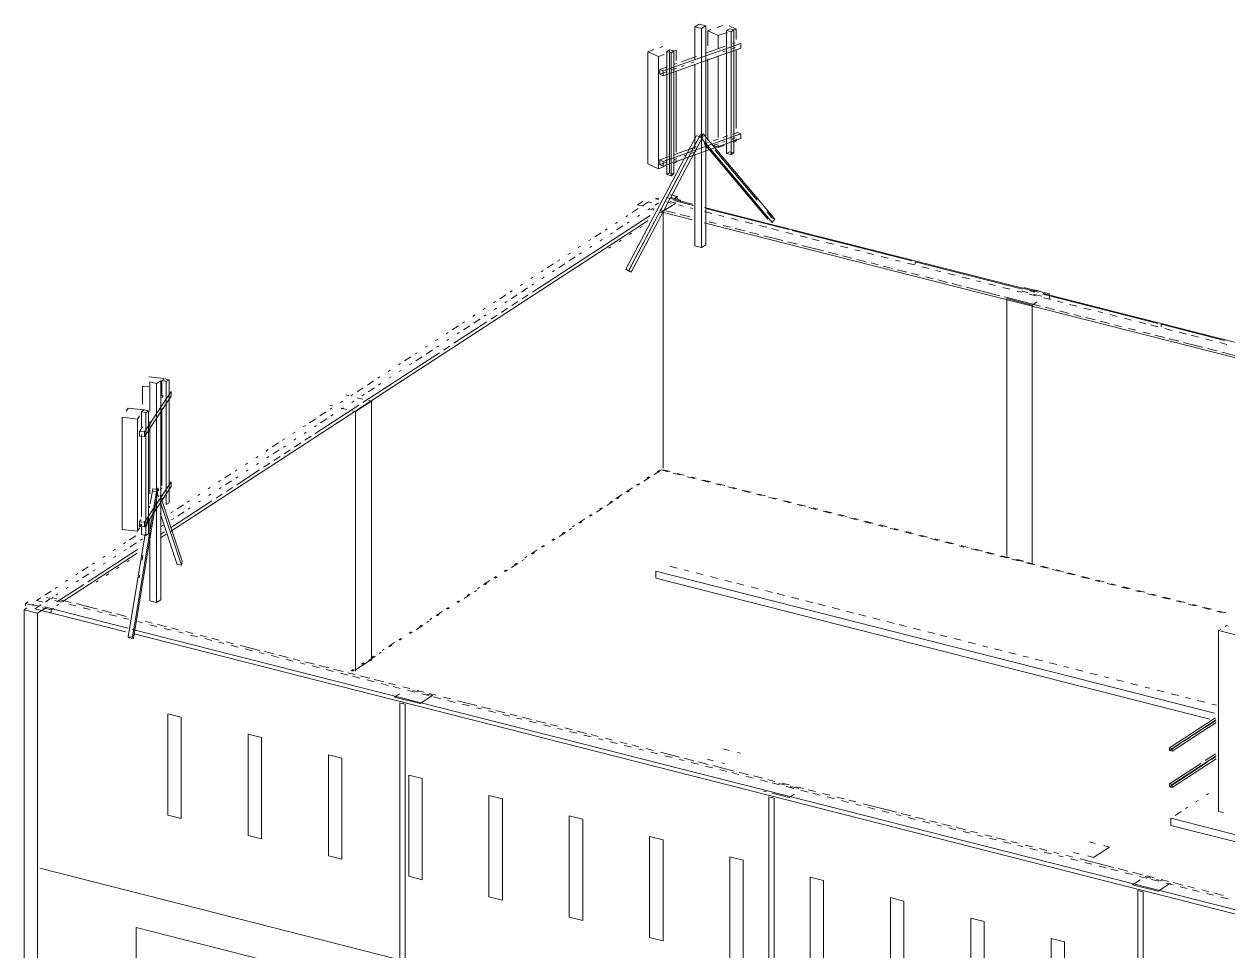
# Paper-space layout '02 Building 3D Model' of a CAD drawing. Header units: millimetres. Extents: x 5 to 415, y 7 to 290.
# Drawn here: x 178.76 to 227.09, y 195.49 to 232.68 of the extents above; entities that cross this region are included whole.
import ezdxf

# ---------------------------------------------------------------- set-up
doc = ezdxf.new("R2010")
doc.units = ezdxf.units.MM
doc.layers.add('MODEL_3D_VIEW', color=7, linetype='Continuous', lineweight=9)

# ---------------------------------------------------------------- blocks, each defined once
blk = doc.blocks.new('SHEET_02_BUILDING_3D')
at = {"layer": 'MODEL_3D_VIEW', "lineweight": 9}
for p, q in [((205.859, 232.676), (205.691, 232.567)), ((205.691, 232.567), (205.96, 232.498)), ((205.691, 232.567), (205.691, 231.268)), ((206.129, 232.608), (205.859, 232.676)), ((205.96, 232.498), (206.129, 232.608)), ((205.96, 223.708), (205.96, 232.498)), ((206.129, 223.817), (206.129, 232.608)), ((206.328, 232.454), (206.208, 232.412)), ((206.808, 232.623), (206.568, 232.539)), ((207.077, 232.488), (206.967, 232.417)), ((207.344, 232.471), (207.067, 232.601)), ((207.252, 232.444), (207.077, 232.488)), ((207.224, 232.428), (207.344, 232.471)), ((207.344, 232.062), (207.344, 232.471)), ((206.208, 232.412), (206.625, 232.217)), ((206.208, 231.799), (206.208, 232.412)), ((206.625, 232.217), (206.985, 232.344)), ((206.625, 232.217), (206.625, 231.706)), ((206.967, 232.417), (207.142, 232.372)), ((206.967, 232.417), (206.967, 227.485)), ((207.142, 232.372), (207.252, 232.444)), ((207.142, 227.44), (207.142, 232.372)), ((207.252, 227.511), (207.252, 232.444)), ((204.049, 231.65), (203.809, 231.566)), ((203.809, 231.566), (204.225, 231.37)), ((203.809, 227.069), (203.809, 231.566)), ((204.409, 231.777), (204.289, 231.735)), ((204.418, 230.794), (207.537, 231.894)), ((207.537, 231.706), (204.418, 230.606)), ((204.677, 231.642), (204.568, 231.57)), ((204.568, 231.57), (204.743, 231.526)), ((204.568, 231.57), (204.568, 226.638)), ((204.852, 231.597), (204.677, 231.642)), ((204.677, 226.71), (204.677, 231.642)), ((204.743, 231.526), (204.852, 231.597)), ((204.743, 226.594), (204.743, 231.526)), ((204.825, 231.582), (204.945, 231.624)), ((204.852, 226.665), (204.852, 231.597)), ((204.945, 231.215), (204.945, 231.624)), ((206.914, 231.786), (206.135, 231.511)), ((206.914, 231.597), (206.817, 231.563)), ((207.304, 231.923), (207.207, 231.889)), ((207.304, 231.735), (207.207, 231.7)), ((207.344, 228.485), (207.344, 231.653)), ((207.537, 231.894), (207.537, 231.706)), ((204.225, 231.37), (204.465, 231.455)), ((204.225, 231.37), (204.225, 226.873)), ((204.965, 231.098), (204.868, 231.064)), ((205.745, 231.373), (205.16, 231.167)), ((205.257, 231.013), (205.16, 230.978)), ((205.647, 231.15), (205.55, 231.116)), ((205.691, 231.068), (205.691, 227.672)), ((206.208, 228.017), (206.208, 231.288)), ((206.625, 231.399), (206.625, 228.129)), ((204.575, 230.961), (204.283, 230.858)), ((204.418, 230.794), (204.283, 230.858)), ((204.283, 230.858), (204.283, 230.669)), ((204.575, 230.772), (204.283, 230.669)), ((204.283, 230.669), (204.418, 230.606)), ((204.418, 230.606), (204.418, 230.794)), ((204.965, 230.91), (204.77, 230.841)), ((204.945, 227.536), (204.945, 230.807)), ((205.753, 228.204), (202.922, 222.839)), ((203.036, 222.785), (205.915, 228.24)), ((203.14, 222.723), (206.019, 228.178)), ((204.418, 227.168), (207.537, 228.268)), ((205.801, 228.195), (205.915, 228.141)), ((205.915, 228.141), (206.019, 228.276)), ((205.915, 228.24), (206.019, 228.178)), ((208.794, 224.718), (205.915, 228.141)), ((206.019, 228.276), (208.898, 224.853)), ((207.012, 228.194), (206.817, 228.125)), ((207.402, 228.331), (207.207, 228.263)), ((207.304, 228.108), (207.207, 228.074)), ((207.402, 228.331), (207.537, 228.268)), ((207.537, 228.268), (207.537, 228.079)), ((207.537, 228.079), (204.418, 226.979)), ((205.745, 227.747), (204.868, 227.437)), ((205.527, 227.516), (205.763, 227.963)), ((208.614, 224.849), (206.062, 227.883)), ((206.232, 227.919), (206.135, 227.884)), ((206.232, 227.73), (206.135, 227.696)), ((206.622, 228.056), (206.427, 227.987)), ((206.622, 227.868), (206.427, 227.799)), ((206.625, 227.72), (206.486, 227.785)), ((208.195, 225.607), (206.493, 227.63)), ((206.625, 227.822), (206.625, 227.72)), ((206.865, 227.804), (206.625, 227.72)), ((206.914, 227.971), (206.817, 227.936)), ((207.206, 228.039), (207.344, 227.974)), ((207.344, 227.974), (207.224, 227.931)), ((207.344, 227.974), (207.344, 228.076)), ((204.673, 227.369), (204.283, 227.231)), ((204.418, 227.168), (204.283, 227.231)), ((204.283, 227.231), (204.283, 227.042)), ((204.575, 227.146), (204.283, 227.042)), ((204.418, 226.979), (204.418, 227.168)), ((204.965, 227.283), (204.868, 227.249)), ((204.945, 227.127), (204.945, 227.23)), ((205.355, 227.421), (205.257, 227.386)), ((205.385, 227.248), (205.433, 227.337)), ((205.745, 227.558), (205.55, 227.489)), ((205.691, 227.472), (205.691, 223.776)), ((206.967, 227.485), (207.077, 227.556)), ((207.142, 227.44), (206.967, 227.485)), ((207.077, 227.556), (207.252, 227.511)), ((207.252, 227.511), (207.142, 227.44)), ((204.225, 226.873), (203.809, 227.069)), ((204.465, 226.958), (204.225, 226.873)), ((204.283, 227.042), (204.418, 226.979)), ((204.568, 226.638), (204.677, 226.71)), ((204.677, 226.71), (204.852, 226.665)), ((204.852, 226.665), (204.743, 226.594)), ((204.945, 227.127), (204.825, 227.085)), ((205.102, 226.711), (205.149, 226.801)), ((205.244, 226.979), (205.291, 227.069)), ((204.441, 225.459), (205.008, 226.532)), ((204.743, 226.594), (204.568, 226.638)), ((204.241, 225.668), (204.127, 225.697)), ((204.546, 225.712), (205.599, 225.444)), ((204.984, 225.753), (204.714, 225.822)), ((204.726, 225.713), (205.11, 225.616)), ((204.871, 225.68), (204.984, 225.753)), ((204.984, 225.753), (204.984, 225.654)), ((203.421, 225.272), (203.172, 225.11)), ((203.597, 225.557), (203.395, 225.426)), ((203.395, 225.426), (203.622, 225.368)), ((203.836, 225.542), (203.587, 225.38)), ((203.798, 225.225), (203.881, 225.279)), ((203.965, 225.509), (203.836, 225.542)), ((204.047, 225.214), (203.856, 225.263)), ((203.963, 225.281), (204.077, 225.252)), ((204.226, 225.504), (204.092, 225.416)), ((204.108, 225.671), (204.243, 225.637)), ((204.3, 225.191), (204.347, 225.281)), ((204.561, 225.283), (204.312, 225.121)), ((204.418, 225.166), (204.923, 225.494)), ((204.744, 225.494), (204.552, 225.543)), ((204.923, 225.494), (204.696, 225.552)), ((204.851, 225.6), (205.636, 225.401)), ((205.223, 225.372), (205.031, 225.421)), ((205.11, 225.616), (205.11, 225.517)), ((205.606, 225.275), (205.51, 225.299)), ((206.078, 225.323), (219.482, 221.916)), ((206.126, 225.276), (209.458, 224.429)), ((203.814, 224.797), (184.639, 212.315)), ((199.17, 221.92), (203.901, 225)), ((202.591, 224.732), (202.508, 224.678)), ((203.006, 225.002), (202.923, 224.948)), ((202.967, 224.684), (203.05, 224.738)), ((203.383, 224.955), (203.466, 225.009)), ((204.017, 224.655), (204.064, 224.744)), ((204.158, 224.923), (204.205, 225.012)), ((204.304, 225.195), (204.418, 225.166)), ((205.579, 224.825), (204.335, 225.141)), ((204.418, 214.859), (204.418, 225.166)), ((204.531, 225.183), (204.914, 225.085)), ((205.106, 225.037), (205.489, 224.939)), ((206.371, 225.08), (206.084, 225.153)), ((206.255, 224.745), (206.542, 224.672)), ((206.85, 224.959), (206.659, 225.007)), ((207.425, 224.813), (207.137, 224.886)), ((207.999, 224.667), (207.712, 224.74)), ((208.783, 224.907), (208.587, 225.14)), ((208.783, 224.907), (208.898, 224.853)), ((208.898, 224.853), (208.794, 224.718)), ((201.927, 224.299), (201.678, 224.137)), ((202.176, 224.462), (202.093, 224.408)), ((202.302, 224.252), (202.385, 224.306)), ((202.552, 224.414), (202.801, 224.576)), ((203.154, 224.281), (203.071, 224.227)), ((203.569, 224.551), (203.486, 224.497)), ((203.875, 224.386), (203.922, 224.476)), ((262.738, 210.298), (206.058, 224.703)), ((206.829, 224.599), (207.116, 224.526)), ((207.308, 224.477), (207.691, 224.38)), ((207.882, 224.331), (208.265, 224.234)), ((208.574, 224.521), (208.286, 224.594)), ((209.052, 224.399), (208.765, 224.472)), ((209.627, 224.253), (209.339, 224.326)), ((209.593, 224.395), (214.396, 223.174)), ((201.096, 223.759), (201.013, 223.705)), ((201.511, 224.029), (201.428, 223.975)), ((201.471, 223.711), (201.554, 223.765)), ((201.887, 223.981), (201.97, 224.035)), ((202.739, 224.011), (202.656, 223.957)), ((203.026, 222.777), (203.639, 223.939)), ((203.733, 224.118), (203.781, 224.208)), ((205.96, 223.708), (205.691, 223.776)), ((206.129, 223.817), (205.96, 223.708)), ((208.457, 224.185), (209.223, 223.99)), ((209.414, 223.942), (209.797, 223.844)), ((210.201, 224.107), (209.914, 224.18)), ((209.989, 223.796), (210.85, 223.577)), ((210.68, 223.985), (210.393, 224.058)), ((211.254, 223.839), (210.967, 223.912)), ((211.829, 223.693), (211.542, 223.766)), ((200.681, 223.489), (200.598, 223.435)), ((200.64, 223.17), (200.89, 223.332)), ((201.056, 223.44), (201.139, 223.494)), ((202.324, 223.741), (202.241, 223.687)), ((211.042, 223.528), (211.425, 223.431)), ((211.616, 223.382), (211.999, 223.285)), ((212.308, 223.572), (212.116, 223.62)), ((212.882, 223.426), (212.595, 223.499)), ((213.456, 223.28), (213.169, 223.353)), ((199.602, 222.787), (199.519, 222.733)), ((200.017, 223.057), (199.768, 222.895)), ((199.976, 222.737), (200.059, 222.791)), ((200.266, 223.219), (200.183, 223.165)), ((200.225, 222.899), (200.474, 223.062)), ((202.922, 222.839), (203.026, 222.777)), ((203.036, 222.785), (202.922, 222.839)), ((203.14, 222.723), (203.036, 222.785)), ((212.191, 223.236), (212.574, 223.139)), ((212.765, 223.09), (213.053, 223.017)), ((213.244, 222.968), (213.627, 222.871)), ((213.935, 223.158), (213.744, 223.207)), ((213.818, 222.822), (214.201, 222.725)), ((214.51, 223.012), (214.222, 223.085)), ((214.531, 223.038), (214.531, 223.14)), ((214.531, 223.14), (218.843, 222.044)), ((215.084, 222.866), (214.797, 222.939)), ((215.563, 222.744), (215.371, 222.793)), ((199.187, 222.516), (199.104, 222.462)), ((199.56, 222.467), (199.643, 222.521)), ((203.026, 222.777), (203.14, 222.723)), ((214.393, 222.676), (214.68, 222.603)), ((214.967, 222.53), (215.255, 222.457)), ((215.446, 222.409), (215.829, 222.311)), ((216.137, 222.598), (215.85, 222.671)), ((216.712, 222.452), (216.424, 222.525)), ((217.19, 222.331), (216.999, 222.379)), ((198.357, 221.976), (198.274, 221.922)), ((198.314, 221.655), (198.563, 221.818)), ((198.772, 222.246), (198.689, 222.192)), ((198.729, 221.926), (198.978, 222.088)), ((199.145, 222.196), (199.228, 222.25)), ((216.021, 222.263), (216.404, 222.165)), ((216.595, 222.117), (217.935, 221.776)), ((217.765, 222.185), (217.478, 222.258)), ((218.339, 222.039), (218.052, 222.112)), ((218.818, 221.917), (218.627, 221.966)), ((219.054, 221.903), (218.826, 221.961)), ((218.899, 222.111), (219.923, 221.851)), ((219.392, 221.771), (219.105, 221.844)), ((219.137, 221.969), (219.334, 221.919)), ((219.622, 221.758), (219.281, 221.845)), ((219.312, 221.915), (219.312, 222.014)), ((219.312, 222.014), (219.527, 221.959)), ((219.664, 221.835), (224.271, 220.664)), ((219.673, 221.867), (273.481, 208.192)), ((219.923, 221.851), (219.923, 221.653)), ((197.693, 221.544), (197.61, 221.49)), ((198.108, 221.814), (197.859, 221.652)), ((198.064, 221.493), (198.147, 221.547)), ((198.339, 221.38), (198.588, 221.542)), ((198.754, 221.65), (199.004, 221.812)), ((218.127, 221.727), (219.563, 221.362)), ((218.208, 221.661), (219.231, 221.401)), ((218.208, 211.354), (218.208, 221.661)), ((219.231, 221.401), (219.433, 221.532)), ((219.231, 210.994), (219.231, 221.401)), ((219.967, 221.625), (219.68, 221.698)), ((220.446, 221.503), (220.254, 221.552)), ((221.02, 221.357), (220.733, 221.43)), ((196.863, 221.004), (196.78, 220.949)), ((197.278, 221.274), (197.195, 221.22)), ((197.233, 220.952), (197.317, 221.006)), ((197.509, 220.839), (197.758, 221.001)), ((197.649, 221.223), (197.732, 221.277)), ((197.924, 221.109), (198.173, 221.272)), ((219.755, 221.314), (220.137, 221.216)), ((220.329, 221.168), (220.712, 221.07)), ((220.903, 221.022), (221.191, 220.949)), ((221.595, 221.211), (221.307, 221.284)), ((221.382, 220.9), (221.765, 220.803)), ((222.073, 221.09), (221.882, 221.138)), ((222.648, 220.944), (222.36, 221.017)), ((223.222, 220.798), (222.935, 220.871)), ((196.199, 220.571), (195.95, 220.409)), ((196.015, 219.867), (197.343, 220.731)), ((196.448, 220.733), (196.365, 220.679)), ((196.402, 220.411), (196.652, 220.574)), ((196.818, 220.682), (197.067, 220.844)), ((221.957, 220.754), (222.34, 220.657)), ((222.531, 220.608), (222.818, 220.535)), ((223.105, 220.462), (223.393, 220.389)), ((223.797, 220.652), (223.509, 220.725)), ((224.275, 220.53), (223.988, 220.603)), ((224.406, 220.529), (224.406, 220.63)), ((224.406, 220.63), (226.954, 219.982)), ((224.85, 220.384), (224.563, 220.457)), ((195.369, 220.031), (195.286, 219.977)), ((195.784, 220.301), (195.701, 220.247)), ((195.738, 219.979), (195.821, 220.033)), ((196.153, 220.249), (196.236, 220.303)), ((223.68, 220.316), (223.967, 220.243)), ((224.159, 220.194), (224.542, 220.097)), ((224.733, 220.048), (225.116, 219.951)), ((225.424, 220.238), (225.137, 220.311)), ((225.308, 219.902), (226.074, 219.708)), ((225.903, 220.116), (225.616, 220.189)), ((226.477, 219.97), (226.19, 220.043)), ((227.052, 219.824), (226.765, 219.897)), ((192.363, 217.489), (195.434, 219.488)), ((194.539, 219.491), (194.456, 219.437)), ((194.954, 219.761), (194.871, 219.707)), ((194.907, 219.438), (195.156, 219.6)), ((195.322, 219.708), (195.405, 219.762)), ((195.6, 219.597), (195.849, 219.759)), ((226.265, 219.659), (226.648, 219.562)), ((226.839, 219.513), (228.276, 219.148)), ((193.875, 219.058), (193.792, 219.004)), ((194.29, 219.329), (194.041, 219.166)), ((194.242, 219.005), (194.325, 219.059)), ((194.491, 219.167), (194.74, 219.329)), ((184.38, 218.453), (183.766, 218.519)), ((184.408, 218.448), (184.299, 218.377)), ((184.583, 218.404), (184.408, 218.448)), ((193.045, 218.518), (192.962, 218.464)), ((193.46, 218.788), (193.377, 218.734)), ((193.411, 218.464), (193.494, 218.518)), ((193.826, 218.734), (193.91, 218.789)), ((183.521, 218.145), (183.766, 218.118)), ((183.521, 217.429), (183.521, 218.145)), ((183.813, 218.326), (184.082, 218.258)), ((183.813, 218.326), (183.813, 217.127)), ((184.082, 218.258), (184.251, 218.367)), ((184.082, 209.467), (184.082, 218.258)), ((184.251, 209.576), (184.251, 218.367)), ((184.299, 218.377), (184.474, 218.333)), ((184.299, 218.377), (184.299, 217.761)), ((184.474, 218.333), (184.583, 218.404)), ((184.474, 213.4), (184.474, 218.333)), ((184.583, 213.472), (184.583, 218.404)), ((192.381, 218.086), (192.131, 217.924)), ((192.796, 218.356), (192.547, 218.194)), ((192.58, 217.923), (192.829, 218.085)), ((192.995, 218.194), (193.079, 218.248)), ((183.6, 216.313), (184.664, 217.936)), ((184.664, 217.747), (183.6, 216.125)), ((184.346, 217.777), (184.287, 217.687)), ((184.664, 217.936), (184.664, 217.747)), ((191.55, 217.546), (191.467, 217.491)), ((191.795, 217.773), (191.682, 217.802)), ((191.965, 217.816), (191.882, 217.762)), ((191.915, 217.49), (191.998, 217.545)), ((192.066, 217.125), (192.705, 217.541)), ((192.364, 217.628), (192.137, 217.686)), ((192.331, 217.761), (192.414, 217.815)), ((192.705, 217.541), (192.591, 217.57)), ((192.705, 217.541), (192.705, 207.134)), ((182.948, 217.271), (182.866, 217.146)), ((183.561, 217.204), (182.948, 217.271)), ((183.59, 217.2), (183.48, 217.129)), ((183.48, 217.129), (183.655, 217.084)), ((183.48, 217.129), (183.48, 216.512)), ((183.765, 217.156), (183.59, 217.2)), ((183.655, 217.084), (183.765, 217.156)), ((183.655, 212.152), (183.655, 217.084)), ((183.765, 212.224), (183.765, 217.156)), ((184.299, 217.247), (184.299, 214.164)), ((190.454, 216.247), (192.197, 217.381)), ((190.886, 217.113), (190.637, 216.951)), ((191.042, 217.385), (191.156, 217.356)), ((191.135, 217.275), (191.052, 217.221)), ((191.084, 216.95), (191.167, 217.004)), ((191.497, 217.27), (191.724, 217.212)), ((191.5, 217.22), (191.583, 217.274)), ((191.952, 217.154), (192.066, 217.125)), ((192.066, 206.718), (192.066, 217.125)), ((182.702, 216.897), (183.316, 216.83)), ((182.702, 212.4), (182.702, 216.897)), ((183.316, 216.83), (183.398, 216.955)), ((183.316, 216.83), (183.316, 212.333)), ((183.518, 216.515), (183.4, 216.335)), ((183.813, 216.728), (183.813, 213.831)), ((190.056, 216.573), (189.973, 216.519)), ((190.471, 216.843), (190.222, 216.681)), ((190.419, 216.517), (190.503, 216.571)), ((190.669, 216.679), (190.918, 216.841)), ((183.6, 216.313), (183.4, 216.335)), ((183.4, 216.335), (183.4, 216.146)), ((183.4, 216.146), (183.6, 216.125)), ((183.48, 216.204), (183.48, 212.916)), ((183.6, 216.125), (183.6, 216.313)), ((189.226, 216.033), (189.143, 215.979)), ((189.641, 216.303), (189.558, 216.249)), ((189.588, 215.976), (189.672, 216.03)), ((190.004, 216.246), (190.087, 216.3)), ((190.039, 215.976), (190.288, 216.138)), ((188.562, 215.6), (188.479, 215.546)), ((188.977, 215.871), (188.728, 215.708)), ((188.757, 215.435), (189.007, 215.597)), ((189.173, 215.705), (189.256, 215.76)), ((189.208, 215.436), (189.458, 215.598)), ((189.624, 215.706), (189.873, 215.868)), ((187.732, 215.06), (187.649, 215.006)), ((188.147, 215.33), (188.064, 215.276)), ((188.093, 215.002), (188.176, 215.056)), ((188.378, 214.896), (188.627, 215.058)), ((188.508, 215.273), (188.591, 215.327)), ((188.793, 215.166), (189.042, 215.328)), ((187.068, 214.628), (186.819, 214.466)), ((187.317, 214.79), (187.234, 214.736)), ((187.299, 214.193), (188.212, 214.788)), ((187.677, 214.732), (187.76, 214.786)), ((204.063, 214.601), (204.312, 214.763)), ((204.182, 214.721), (204.265, 214.775)), ((204.335, 214.784), (204.622, 214.711)), ((204.405, 214.792), (204.693, 214.719)), ((204.813, 214.662), (205.101, 214.589)), ((204.98, 214.646), (205.267, 214.573)), ((183.6, 212.687), (184.664, 214.309)), ((184.664, 214.121), (183.6, 212.498)), ((184.664, 214.309), (184.664, 214.121)), ((186.238, 214.087), (186.155, 214.033)), ((186.653, 214.358), (186.57, 214.304)), ((186.846, 214.191), (187.096, 214.353)), ((186.884, 213.923), (187.133, 214.085)), ((187.262, 214.461), (187.345, 214.515)), ((203.351, 214.181), (203.434, 214.235)), ((203.399, 214.169), (203.482, 214.223)), ((203.648, 214.331), (203.897, 214.493)), ((203.766, 214.451), (203.849, 214.505)), ((205.388, 214.516), (205.675, 214.443)), ((205.554, 214.5), (205.746, 214.452)), ((205.962, 214.37), (206.25, 214.297)), ((206.033, 214.379), (206.32, 214.306)), ((206.537, 214.224), (206.728, 214.175)), ((206.608, 214.233), (206.895, 214.16)), ((207.015, 214.102), (207.303, 214.029)), ((207.182, 214.087), (207.374, 214.038)), ((183.116, 208.071), (184.099, 214.008)), ((183.152, 208.027), (184.134, 213.963)), ((183.93, 214.026), (183.83, 213.422)), ((183.93, 214.026), (184.099, 214.008)), ((183.93, 213.928), (184.099, 213.909)), ((184.099, 213.909), (184.134, 214.062)), ((184.099, 214.008), (184.134, 213.963)), ((184.164, 213.713), (184.099, 213.909)), ((184.134, 214.062), (184.167, 213.964)), ((184.287, 214.06), (184.228, 213.97)), ((184.232, 213.768), (185.116, 211.121)), ((184.299, 213.65), (184.299, 213.548)), ((185.823, 213.817), (185.74, 213.763)), ((186.181, 213.758), (186.265, 213.812)), ((186.469, 213.653), (186.718, 213.815)), ((186.597, 214.029), (186.68, 214.083)), ((202.521, 213.641), (202.77, 213.803)), ((202.568, 213.629), (202.651, 213.683)), ((202.936, 213.911), (203.185, 214.073)), ((202.984, 213.899), (203.067, 213.953)), ((207.59, 213.956), (207.877, 213.883)), ((207.661, 213.965), (207.948, 213.892)), ((208.164, 213.81), (208.356, 213.762)), ((208.235, 213.819), (208.523, 213.746)), ((208.643, 213.689), (208.93, 213.616)), ((208.81, 213.673), (209.001, 213.624)), ((183.814, 213.339), (183.755, 213.249)), ((185.081, 210.968), (184.23, 213.517)), ((184.583, 213.472), (184.474, 213.4)), ((184.643, 212.464), (186.303, 213.545)), ((185.159, 213.385), (184.91, 213.223)), ((185.408, 213.547), (185.325, 213.493)), ((185.35, 213.217), (185.434, 213.271)), ((185.766, 213.488), (185.849, 213.542)), ((201.738, 213.088), (201.987, 213.25)), ((201.857, 213.208), (201.94, 213.262)), ((202.153, 213.358), (202.402, 213.521)), ((202.272, 213.479), (202.355, 213.533)), ((209.218, 213.543), (209.505, 213.47)), ((209.289, 213.551), (209.576, 213.478)), ((209.792, 213.397), (209.984, 213.348)), ((209.863, 213.405), (210.151, 213.332)), ((210.271, 213.275), (210.558, 213.202)), ((210.438, 213.259), (210.629, 213.211)), ((210.845, 213.129), (211.132, 213.056)), ((210.917, 213.138), (211.204, 213.065)), ((183.459, 212.798), (183.4, 212.708)), ((183.6, 212.687), (183.4, 212.708)), ((183.4, 212.708), (183.4, 212.52)), ((183.6, 212.498), (183.6, 212.687)), ((183.73, 212.819), (183.68, 212.517)), ((183.813, 212.832), (183.813, 209.535)), ((184.912, 210.986), (184.224, 213.045)), ((184.744, 213.115), (184.661, 213.061)), ((184.686, 212.785), (184.769, 212.839)), ((184.935, 212.947), (185.184, 213.109)), ((201.027, 212.668), (201.276, 212.83)), ((201.074, 212.656), (201.157, 212.71)), ((201.442, 212.938), (201.525, 212.992)), ((201.489, 212.926), (201.572, 212.98)), ((211.42, 212.983), (211.611, 212.934)), ((211.491, 212.992), (211.778, 212.919)), ((211.898, 212.861), (212.186, 212.788)), ((212.066, 212.846), (212.257, 212.797)), ((212.473, 212.715), (212.76, 212.642)), ((212.544, 212.724), (212.832, 212.651)), ((183.316, 212.333), (182.702, 212.4)), ((183.63, 212.215), (182.948, 208.09)), ((183.398, 212.458), (183.316, 212.333)), ((183.459, 212.61), (183.4, 212.52)), ((183.4, 212.52), (183.6, 212.498)), ((183.48, 212.608), (183.48, 212.197)), ((183.655, 212.152), (183.48, 212.197)), ((183.765, 212.224), (183.655, 212.152)), ((184.473, 212.207), (184.224, 212.045)), ((184.228, 212.194), (184.394, 212.302)), ((184.27, 212.514), (184.353, 212.568)), ((200.244, 212.116), (200.493, 212.278)), ((200.363, 212.236), (200.446, 212.29)), ((200.659, 212.386), (200.742, 212.44)), ((200.778, 212.506), (200.861, 212.56)), ((213.047, 212.569), (213.239, 212.521)), ((213.119, 212.578), (213.406, 212.505)), ((213.526, 212.448), (213.813, 212.375)), ((213.693, 212.432), (213.885, 212.383)), ((214.1, 212.302), (214.388, 212.229)), ((214.172, 212.31), (214.459, 212.237)), ((214.675, 212.156), (214.866, 212.107)), ((214.747, 212.164), (215.034, 212.091)), ((182.835, 211.872), (182.752, 211.818)), ((183.25, 212.142), (183.001, 211.98)), ((183.024, 211.703), (183.273, 211.865)), ((183.439, 211.973), (183.522, 212.027)), ((199.533, 211.695), (199.616, 211.75)), ((199.58, 211.683), (199.663, 211.738)), ((199.948, 211.966), (200.031, 212.02)), ((199.995, 211.954), (200.078, 212.008)), ((215.154, 212.034), (215.441, 211.961)), ((215.321, 212.018), (215.513, 211.969)), ((215.728, 211.888), (216.015, 211.815)), ((215.8, 211.896), (216.087, 211.823)), ((216.303, 211.742), (216.494, 211.693)), ((216.375, 211.75), (216.662, 211.677)), ((183.31, 211.451), (180.322, 209.506)), ((181.323, 210.303), (183.315, 211.6)), ((182.004, 211.332), (181.921, 211.278)), ((182.419, 211.602), (182.336, 211.548)), ((182.359, 211.27), (182.442, 211.324)), ((182.774, 211.541), (182.858, 211.595)), ((183.499, 211.164), (183.532, 211.366)), ((198.75, 211.143), (198.833, 211.197)), ((198.869, 211.263), (198.952, 211.317)), ((199.118, 211.425), (199.367, 211.587)), ((199.165, 211.413), (199.248, 211.467)), ((216.781, 211.62), (217.068, 211.547)), ((216.949, 211.604), (217.236, 211.531)), ((217.356, 211.474), (217.643, 211.401)), ((217.428, 211.483), (217.715, 211.41)), ((217.93, 211.328), (218.217, 211.255)), ((218.002, 211.337), (218.29, 211.264)), ((218.208, 211.304), (218.321, 211.275)), ((218.409, 211.207), (218.696, 211.134)), ((218.577, 211.191), (218.864, 211.118)), ((218.662, 211.188), (218.89, 211.13)), ((181.34, 210.9), (181.091, 210.738)), ((181.589, 211.062), (181.506, 211.008)), ((181.528, 210.729), (181.611, 210.783)), ((181.943, 211), (182.027, 211.054)), ((182.568, 210.881), (182.485, 210.827)), ((182.983, 211.152), (182.9, 211.098)), ((185.081, 210.968), (184.912, 210.986)), ((185.116, 211.121), (185.081, 210.968)), ((198.039, 210.723), (198.122, 210.777)), ((198.086, 210.711), (198.169, 210.765)), ((198.335, 210.873), (198.584, 211.035)), ((198.454, 210.993), (198.537, 211.047)), ((204.126, 210.729), (226.554, 205.028)), ((204.126, 210.438), (204.126, 210.729)), ((204.976, 210.848), (204.688, 210.921)), ((205.455, 210.726), (205.263, 210.775)), ((218.983, 211.061), (219.271, 210.988)), ((219.056, 211.069), (219.343, 210.996)), ((219.558, 210.915), (219.845, 210.842)), ((219.63, 210.923), (219.917, 210.85)), ((220.036, 210.793), (220.324, 210.72)), ((220.205, 210.777), (220.492, 210.704)), ((180.51, 210.359), (180.427, 210.305)), ((180.925, 210.629), (180.842, 210.575)), ((180.863, 210.297), (180.946, 210.351)), ((181.112, 210.459), (181.362, 210.621)), ((181.738, 210.341), (181.655, 210.287)), ((182.153, 210.611), (182.07, 210.557)), ((183.383, 210.46), (183.399, 210.561)), ((197.209, 210.183), (197.458, 210.345)), ((197.256, 210.171), (197.339, 210.225)), ((197.624, 210.453), (197.707, 210.507)), ((197.671, 210.441), (197.754, 210.495)), ((226.362, 204.787), (204.126, 210.438)), ((206.03, 210.58), (205.743, 210.653)), ((206.605, 210.434), (206.318, 210.507)), ((207.18, 210.287), (206.893, 210.361)), ((207.659, 210.166), (207.372, 210.239)), ((220.611, 210.647), (220.898, 210.574)), ((220.683, 210.655), (220.971, 210.582)), ((221.185, 210.501), (221.473, 210.428)), ((221.258, 210.509), (221.545, 210.436)), ((221.76, 210.355), (221.951, 210.306)), ((221.832, 210.363), (222.12, 210.29)), ((222.239, 210.233), (222.526, 210.16)), ((179.846, 209.927), (179.597, 209.765)), ((180.095, 210.089), (180.012, 210.035)), ((180.032, 209.756), (180.115, 209.81)), ((180.078, 209.493), (181.157, 210.195)), ((180.448, 210.026), (180.531, 210.08)), ((196.426, 209.63), (196.675, 209.792)), ((196.545, 209.75), (196.628, 209.804)), ((196.841, 209.9), (196.924, 209.954)), ((196.96, 210.02), (197.043, 210.075)), ((208.235, 210.02), (207.947, 210.093)), ((208.81, 209.873), (208.522, 209.946)), ((209.289, 209.752), (209.001, 209.825)), ((222.407, 210.217), (222.598, 210.169)), ((222.813, 210.087), (223.1, 210.014)), ((222.886, 210.096), (223.173, 210.023)), ((223.387, 209.941), (223.579, 209.893)), ((223.46, 209.95), (223.748, 209.877)), ((223.866, 209.82), (224.153, 209.747)), ((224.035, 209.804), (224.226, 209.755)), ((178.925, 209.498), (178.824, 209.432)), ((178.824, 209.432), (179.165, 209.346)), ((178.824, 209.332), (178.824, 209.432)), ((179.37, 209.324), (179.1, 209.393)), ((179.201, 209.215), (179.451, 209.377)), ((179.431, 209.657), (179.265, 209.549)), ((179.265, 209.549), (179.524, 209.483)), ((179.302, 209.037), (179.639, 209.256)), ((179.506, 209.259), (179.848, 209.172)), ((179.578, 209.287), (182.929, 208.435)), ((179.617, 209.485), (179.7, 209.539)), ((179.79, 209.598), (179.656, 209.511)), ((179.898, 209.617), (179.67, 209.674)), ((179.891, 209.664), (180.083, 209.615)), ((180.269, 209.476), (179.982, 209.549)), ((180.156, 209.398), (180.073, 209.343)), ((180.352, 209.501), (180.239, 209.53)), ((180.274, 209.567), (180.657, 209.469)), ((180.843, 209.33), (180.556, 209.403)), ((180.849, 209.421), (181.71, 209.202)), ((181.418, 209.184), (181.131, 209.257)), ((184.082, 209.467), (183.813, 209.535)), ((184.251, 209.576), (184.082, 209.467)), ((195.715, 209.21), (195.798, 209.264)), ((196.13, 209.48), (196.213, 209.534)), ((196.177, 209.468), (196.26, 209.522)), ((209.864, 209.605), (209.576, 209.678)), ((210.439, 209.459), (210.151, 209.532)), ((210.918, 209.337), (210.631, 209.411)), ((211.493, 209.191), (211.206, 209.264)), ((224.441, 209.674), (224.728, 209.601)), ((224.514, 209.682), (224.801, 209.609)), ((225.015, 209.528), (225.207, 209.479)), ((225.088, 209.536), (225.375, 209.463)), ((225.494, 209.406), (225.781, 209.333)), ((225.663, 209.39), (225.854, 209.341)), ((226.068, 209.26), (226.356, 209.187)), ((226.141, 209.268), (226.429, 209.195)), ((178.876, 209.247), (178.764, 209.174)), ((178.764, 209.174), (179.302, 209.037)), ((178.764, 88.569), (178.764, 209.174)), ((182.839, 208.29), (179.201, 209.215)), ((179.302, 88.432), (179.302, 209.037)), ((179.848, 209.172), (179.949, 209.238)), ((179.848, 209.072), (179.848, 209.172)), ((181.897, 209.063), (181.705, 209.111)), ((181.902, 209.153), (182.285, 209.056)), ((182.471, 208.917), (182.184, 208.99)), ((182.476, 209.007), (182.859, 208.91)), ((182.95, 208.795), (182.758, 208.844)), ((195.051, 208.778), (195.134, 208.832)), ((195.3, 208.94), (195.549, 209.102)), ((195.347, 208.928), (195.43, 208.982)), ((195.762, 209.198), (195.845, 209.252)), ((212.068, 209.045), (211.781, 209.118)), ((212.548, 208.923), (212.26, 208.996)), ((213.123, 208.777), (212.835, 208.85)), ((226.643, 209.114), (226.834, 209.065)), ((226.716, 209.122), (227.003, 209.049)), ((183.12, 208.386), (299.543, 178.796)), ((183.524, 208.649), (183.333, 208.698)), ((183.625, 208.715), (183.912, 208.642)), ((184.099, 208.503), (183.811, 208.576)), ((184.104, 208.593), (184.487, 208.496)), ((184.673, 208.357), (184.386, 208.43)), ((184.678, 208.447), (184.966, 208.374)), ((185.253, 208.301), (185.54, 208.228)), ((194.22, 208.237), (194.303, 208.291)), ((194.517, 208.388), (194.766, 208.55)), ((194.636, 208.508), (194.719, 208.562)), ((194.932, 208.658), (195.015, 208.712)), ((213.698, 208.631), (213.41, 208.704)), ((214.177, 208.509), (213.889, 208.582)), ((214.752, 208.363), (214.464, 208.436)), ((215.327, 208.217), (215.04, 208.29)), ((226.803, 208.395), (226.717, 208.339)), ((226.717, 208.339), (235.874, 206.012)), ((226.717, 201.086), (226.717, 208.339)), ((227.061, 208.563), (226.975, 208.507)), ((182.948, 208.09), (182.983, 208.045)), ((183.116, 208.071), (182.948, 208.09)), ((182.983, 208.045), (183.152, 208.027)), ((183.152, 208.027), (183.116, 208.071)), ((234.732, 195.101), (183.127, 208.217)), ((185.152, 208.235), (184.96, 208.284)), ((185.726, 208.089), (185.439, 208.162)), ((185.827, 208.155), (186.115, 208.082)), ((186.301, 207.943), (186.014, 208.016)), ((186.306, 208.034), (186.593, 207.961)), ((186.779, 207.822), (186.588, 207.87)), ((186.88, 207.888), (187.168, 207.815)), ((193.39, 207.697), (193.639, 207.859)), ((193.805, 207.967), (193.888, 208.021)), ((193.853, 207.955), (193.936, 208.009)), ((194.268, 208.225), (194.351, 208.279)), ((215.806, 208.095), (215.519, 208.168)), ((216.381, 207.949), (216.094, 208.022)), ((216.956, 207.803), (216.669, 207.876)), ((187.354, 207.676), (187.067, 207.749)), ((187.455, 207.742), (188.221, 207.547)), ((187.928, 207.53), (187.641, 207.603)), ((188.407, 207.408), (188.216, 207.457)), ((188.412, 207.498), (188.795, 207.401)), ((188.982, 207.262), (188.694, 207.335)), ((188.987, 207.352), (189.37, 207.255)), ((193.022, 207.415), (193.105, 207.469)), ((193.141, 207.535), (193.224, 207.589)), ((193.438, 207.685), (193.521, 207.739)), ((217.436, 207.681), (217.244, 207.73)), ((218.011, 207.535), (217.723, 207.608)), ((218.586, 207.389), (218.298, 207.462)), ((189.556, 207.116), (189.269, 207.189)), ((189.561, 207.206), (189.848, 207.133)), ((190.035, 206.994), (189.843, 207.043)), ((190.04, 207.084), (190.423, 206.987)), ((190.609, 206.848), (190.322, 206.921)), ((190.614, 206.938), (190.997, 206.841)), ((192.066, 206.768), (192.705, 207.184)), ((192.311, 206.995), (192.394, 207.049)), ((192.358, 206.983), (192.441, 207.037)), ((192.607, 207.145), (192.856, 207.307)), ((192.726, 207.265), (192.809, 207.319)), ((219.065, 207.267), (218.873, 207.316)), ((219.64, 207.121), (219.353, 207.194)), ((220.215, 206.975), (219.928, 207.048)), ((220.694, 206.853), (220.503, 206.901)), ((191.184, 206.702), (190.896, 206.775)), ((191.189, 206.792), (191.572, 206.695)), ((191.758, 206.556), (191.471, 206.629)), ((191.763, 206.646), (192.051, 206.573)), ((191.896, 206.725), (191.979, 206.779)), ((191.943, 206.713), (192.026, 206.767)), ((192.237, 206.435), (191.95, 206.508)), ((192.242, 206.525), (192.625, 206.427)), ((192.811, 206.289), (192.524, 206.362)), ((192.817, 206.379), (193.199, 206.281)), ((221.269, 206.707), (220.982, 206.78)), ((221.844, 206.56), (221.557, 206.634)), ((222.324, 206.439), (222.132, 206.487)), ((222.899, 206.292), (222.611, 206.366)), ((193.386, 206.143), (193.098, 206.216)), ((193.391, 206.233), (193.678, 206.16)), ((193.864, 206.021), (193.577, 206.094)), ((193.965, 206.087), (194.253, 206.014)), ((194.439, 205.875), (194.152, 205.948)), ((194.597, 205.881), (194.369, 205.938)), ((194.54, 205.941), (194.827, 205.868)), ((223.474, 206.146), (223.186, 206.219)), ((223.953, 206.025), (223.761, 206.073)), ((224.528, 205.878), (224.241, 205.951)), ((193.839, 205.799), (193.637, 205.668)), ((193.637, 205.668), (194.66, 205.408)), ((194.061, 205.383), (193.846, 205.438)), ((193.846, 205.438), (193.846, 84.833)), ((194.66, 205.408), (195.165, 205.736)), ((195.013, 205.729), (194.726, 205.802)), ((195.165, 205.736), (194.938, 205.794)), ((195.019, 205.819), (195.306, 205.746)), ((195.492, 205.607), (195.205, 205.68)), ((195.593, 205.673), (195.88, 205.6)), ((196.067, 205.461), (195.779, 205.534)), ((196.167, 205.527), (196.933, 205.332)), ((196.641, 205.315), (196.354, 205.388)), ((225.103, 205.732), (224.816, 205.805)), ((225.582, 205.61), (225.391, 205.659)), ((226.157, 205.464), (225.87, 205.537)), ((226.637, 205.342), (226.445, 205.391)), ((185.072, 204.863), (184.533, 205)), ((184.533, 205), (184.533, 200.938)), ((194.061, 84.779), (194.061, 205.383)), ((197.12, 205.194), (196.928, 205.242)), ((197.125, 205.284), (197.508, 205.186)), ((197.694, 205.048), (197.407, 205.121)), ((197.699, 205.138), (198.082, 205.04)), ((198.269, 204.902), (197.981, 204.975)), ((198.274, 204.992), (198.561, 204.919)), ((185.072, 200.801), (185.072, 204.863)), ((198.747, 204.78), (198.556, 204.829)), ((198.753, 204.87), (199.136, 204.773)), ((199.322, 204.634), (199.035, 204.707)), ((199.327, 204.724), (199.71, 204.627)), ((199.896, 204.488), (199.609, 204.561)), ((199.901, 204.578), (200.189, 204.505)), ((200.476, 204.432), (200.763, 204.359)), ((226.596, 204.845), (224.744, 203.64)), ((224.852, 203.613), (226.619, 204.763)), ((226.619, 204.647), (224.852, 203.497)), ((226.596, 204.729), (226.175, 204.455)), ((188.295, 204.044), (187.756, 204.18)), ((187.756, 204.18), (187.756, 200.119)), ((188.295, 199.982), (188.295, 204.044)), ((200.375, 204.366), (200.183, 204.415)), ((200.949, 204.22), (200.662, 204.293)), ((200.955, 204.31), (201.338, 204.213)), ((201.524, 204.074), (201.237, 204.147)), ((201.529, 204.164), (201.816, 204.091)), ((202.003, 203.953), (201.811, 204.001)), ((202.104, 204.018), (202.391, 203.945)), ((225.586, 204.072), (225.333, 203.908)), ((226.006, 204.346), (225.754, 204.181)), ((202.577, 203.807), (202.29, 203.88)), ((202.678, 203.872), (202.965, 203.799)), ((203.151, 203.661), (202.864, 203.734)), ((203.157, 203.751), (203.444, 203.678)), ((203.63, 203.539), (203.439, 203.588)), ((203.731, 203.605), (204.018, 203.532)), ((204.205, 203.393), (203.917, 203.466)), ((204.306, 203.459), (205.072, 203.264)), ((207.063, 203.535), (206.836, 203.593)), ((225.165, 203.798), (224.744, 203.524)), ((224.852, 203.613), (224.744, 203.64)), ((224.744, 203.64), (224.744, 203.524)), ((224.744, 203.524), (224.852, 203.497)), ((224.852, 203.497), (224.852, 203.613)), ((191.519, 203.224), (190.98, 203.361)), ((190.98, 203.361), (190.98, 199.299)), ((191.519, 199.163), (191.519, 203.224)), ((204.779, 203.247), (204.492, 203.32)), ((205.258, 203.125), (205.066, 203.174)), ((205.263, 203.215), (205.646, 203.118)), ((205.832, 202.979), (205.545, 203.052)), ((205.838, 203.069), (206.22, 202.972)), ((206.196, 203.176), (206.423, 203.119)), ((206.765, 203.032), (206.878, 203.003)), ((207.518, 203.419), (207.404, 203.448)), ((226.259, 203.059), (224.744, 202.074)), ((226.006, 203.011), (224.744, 202.19)), ((224.852, 202.162), (226.619, 203.312)), ((226.619, 203.196), (224.852, 202.046)), ((226.596, 203.395), (226.175, 203.121)), ((226.596, 203.279), (226.427, 203.169)), ((194.742, 202.405), (194.203, 202.542)), ((194.203, 202.542), (194.203, 198.48)), ((206.407, 202.833), (206.119, 202.906)), ((206.412, 202.923), (207.274, 202.704)), ((206.981, 202.687), (206.694, 202.76)), ((207.46, 202.566), (207.173, 202.639)), ((207.465, 202.656), (207.848, 202.558)), ((208.034, 202.42), (207.747, 202.493)), ((208.04, 202.51), (208.423, 202.412)), ((194.742, 198.343), (194.742, 202.405)), ((208.609, 202.274), (208.322, 202.347)), ((208.614, 202.364), (208.901, 202.291)), ((209.088, 202.152), (208.8, 202.225)), ((209.296, 202.145), (209.068, 202.203)), ((209.188, 202.218), (209.476, 202.145)), ((209.662, 202.006), (209.375, 202.079)), ((209.864, 202), (209.523, 202.087)), ((209.763, 202.072), (210.05, 201.999)), ((224.852, 202.162), (224.744, 202.19)), ((224.744, 202.19), (224.744, 202.074)), ((224.744, 202.074), (224.852, 202.046)), ((224.852, 202.046), (224.852, 202.162)), ((197.966, 201.586), (197.427, 201.723)), ((197.427, 201.723), (197.427, 197.661)), ((197.966, 197.524), (197.966, 201.586)), ((208.45, 201.903), (208.563, 201.874)), ((208.874, 201.618), (208.658, 201.673)), ((208.658, 201.673), (208.658, 81.069)), ((208.791, 201.816), (209.473, 201.643)), ((208.874, 81.014), (208.874, 201.618)), ((209.473, 201.643), (209.675, 201.774)), ((210.236, 201.86), (209.949, 201.933)), ((210.242, 201.95), (210.529, 201.877)), ((210.715, 201.738), (210.428, 201.811)), ((210.816, 201.804), (211.103, 201.731)), ((211.29, 201.592), (211.002, 201.665)), ((211.391, 201.658), (211.678, 201.585)), ((211.869, 201.536), (212.157, 201.463)), ((225.892, 201.524), (225.808, 201.47)), ((226.313, 201.798), (226.229, 201.743)), ((211.864, 201.446), (211.577, 201.519)), ((212.343, 201.325), (212.151, 201.373)), ((212.444, 201.39), (213.784, 201.05)), ((212.917, 201.179), (212.63, 201.252)), ((213.492, 201.033), (213.204, 201.106)), ((225.219, 201.086), (224.966, 200.922)), ((225.471, 201.251), (225.387, 201.196)), ((226.912, 201.037), (226.717, 201.086)), ((184.533, 200.938), (185.072, 200.801)), ((201.189, 200.767), (200.65, 200.903)), ((200.65, 200.903), (200.65, 196.842)), ((201.189, 196.705), (201.189, 200.767)), ((213.97, 200.911), (213.779, 200.96)), ((213.976, 201.001), (214.359, 200.904)), ((214.545, 200.765), (214.258, 200.838)), ((214.55, 200.855), (214.933, 200.758)), ((215.119, 200.619), (214.832, 200.692)), ((215.125, 200.709), (215.412, 200.636)), ((215.603, 200.587), (215.986, 200.49)), ((224.798, 200.812), (236.11, 197.937)), ((224.798, 200.522), (224.798, 200.812)), ((187.756, 200.119), (188.295, 199.982)), ((204.412, 199.947), (203.874, 200.084)), ((203.874, 200.084), (203.874, 196.022)), ((215.598, 200.497), (215.407, 200.546)), ((216.172, 200.351), (215.885, 200.424)), ((216.178, 200.441), (216.561, 200.344)), ((216.747, 200.205), (216.46, 200.278)), ((216.752, 200.295), (217.039, 200.222)), ((217.226, 200.084), (217.034, 200.132)), ((217.327, 200.149), (217.614, 200.076)), ((236.11, 197.647), (224.798, 200.522)), ((204.412, 195.886), (204.412, 199.947)), ((217.8, 199.938), (217.513, 200.011)), ((217.805, 200.028), (218.188, 199.93)), ((218.375, 199.792), (218.087, 199.865)), ((218.38, 199.882), (218.667, 199.809)), ((218.853, 199.67), (218.662, 199.719)), ((218.954, 199.736), (219.241, 199.663)), ((219.428, 199.524), (219.14, 199.597)), ((219.529, 199.59), (219.816, 199.517)), ((221.762, 199.799), (221.535, 199.857)), ((221.691, 199.238), (222.331, 199.654)), ((222.331, 199.654), (222.103, 199.712)), ((190.98, 199.299), (191.519, 199.163)), ((207.636, 199.128), (207.097, 199.265)), ((207.097, 199.265), (207.097, 195.203)), ((207.636, 195.066), (207.636, 199.128)), ((220.002, 199.378), (219.715, 199.451)), ((220.103, 199.444), (220.295, 199.395)), ((220.481, 199.256), (220.289, 199.305)), ((220.582, 199.322), (220.869, 199.249)), ((221.055, 199.11), (220.768, 199.183)), ((220.895, 199.441), (221.123, 199.383)), ((221.156, 199.176), (222.497, 198.835)), ((221.464, 199.296), (221.691, 199.238)), ((179.393, 198.809), (208.594, 191.387)), ((221.63, 198.964), (221.343, 199.037)), ((222.204, 198.818), (221.917, 198.891)), ((222.683, 198.697), (222.396, 198.77)), ((222.688, 198.787), (223.071, 198.689)), ((223.257, 198.551), (222.97, 198.624)), ((223.263, 198.641), (223.646, 198.543)), ((194.203, 198.48), (194.742, 198.343)), ((210.859, 198.309), (210.321, 198.446)), ((210.321, 198.446), (210.321, 194.384)), ((210.859, 194.247), (210.859, 198.309)), ((223.565, 198.335), (223.262, 198.138)), ((223.262, 198.138), (224.286, 197.878)), ((223.832, 198.405), (223.545, 198.478)), ((223.995, 198.409), (223.767, 198.467)), ((223.837, 198.495), (224.124, 198.422)), ((224.311, 198.283), (224.023, 198.356)), ((224.45, 198.293), (224.222, 198.351)), ((224.286, 197.878), (224.791, 198.207)), ((224.412, 198.349), (224.699, 198.276)), ((224.885, 198.137), (224.598, 198.21)), ((224.89, 198.227), (225.273, 198.13)), ((197.427, 197.661), (197.966, 197.524)), ((223.687, 197.854), (223.471, 197.908)), ((223.471, 197.908), (223.471, 77.304)), ((223.687, 77.249), (223.687, 197.854)), ((225.46, 197.991), (225.172, 198.064)), ((225.465, 198.081), (225.752, 198.008)), ((225.938, 197.869), (225.651, 197.942)), ((226.039, 197.935), (226.326, 197.862)), ((226.513, 197.723), (226.225, 197.796)), ((226.518, 197.813), (226.901, 197.716)), ((214.083, 197.489), (213.544, 197.626)), ((213.544, 197.626), (213.544, 193.565)), ((214.083, 193.428), (214.083, 197.489)), ((227.087, 197.577), (226.8, 197.65)), ((200.65, 196.842), (201.189, 196.705)), ((217.306, 196.67), (216.768, 196.807)), ((216.768, 196.807), (216.768, 192.745)), ((188.289, 195.146), (183.266, 196.422)), ((183.266, 196.422), (183.266, 191.142)), ((217.306, 192.608), (217.306, 196.67)), ((203.874, 196.022), (204.412, 195.886)), ((220.53, 195.851), (219.991, 195.988)), ((219.991, 195.988), (219.991, 191.926)), ((220.53, 191.789), (220.53, 195.851))]:
    blk.add_line(p, q, dxfattribs=at)

psp = doc.layouts.new('02 Building 3D Model')

# ---------------------------------------------------------------- block references
psp.add_blockref('SHEET_02_BUILDING_3D', (0, 0))

doc.saveas('drawing.dxf')
